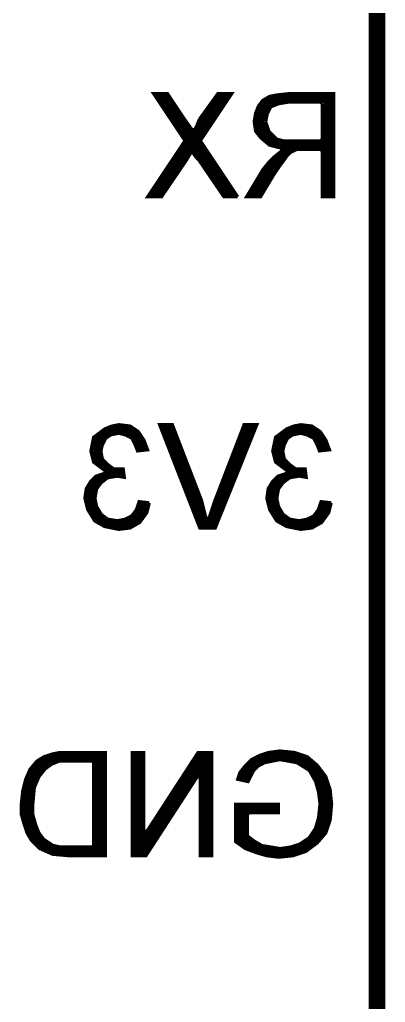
# Model space of a CAD drawing. Extents: x 1.36 to 3.09, y 1.35 to 6.
# Drawn here: x 2.5457 to 2.656, y 5.1095 to 5.4063 of the extents above; entities that cross this region are included whole.
import ezdxf

# ---------------------------------------------------------------- set-up
doc = ezdxf.new("R2010")
doc.units = 0
doc.layers.add('SSB004129_PHO', color=12, linetype='CONTINUOUS')

msp = doc.modelspace()

# ---------------------------------------------------------------- linework, layer by layer
at = {"layer": 'SSB004129_PHO'}
for points, const_width in [([(2.65354, 5.62687), (2.65354, 1.43433)], 0.005), ([(2.5999, 5.37619), (2.59903, 5.37402), (2.59901, 5.37398), (2.59856, 5.37309), (2.59771, 5.37302), (2.59548, 5.37615), (2.59547, 5.37616), (2.59026, 5.38397), (2.5861, 5.38397), (2.59541, 5.37002), (2.59549, 5.36974), (2.59541, 5.36946), (2.58432, 5.35283), (2.58848, 5.35283), (2.59591, 5.36376), (2.59724, 5.36598), (2.59808, 5.366), (2.59895, 5.3647), (2.59981, 5.36384), (2.59987, 5.36377), (2.60731, 5.35283), (2.61147, 5.35283)], 0.001), ([(2.587, 5.38263), (2.587, 5.38397)], 0.001), ([(2.588, 5.38113), (2.588, 5.38397)], 0.001), ([(2.589, 5.37963), (2.589, 5.38397)], 0.001), ([(2.59, 5.37813), (2.59, 5.38397)], 0.001), ([(2.61147, 5.35283), (2.60038, 5.36946), (2.60029, 5.36974), (2.60038, 5.37002), (2.60968, 5.38397), (2.60551, 5.38397), (2.5999, 5.37619)], 0.001), ([(2.605, 5.37695), (2.605, 5.38326)], 0.001), ([(2.606, 5.37845), (2.606, 5.38397)], 0.001), ([(2.607, 5.37995), (2.607, 5.38397)], 0.001), ([(2.608, 5.38145), (2.608, 5.38397)], 0.001), ([(2.609, 5.38295), (2.609, 5.38397)], 0.001), ([(2.64047, 5.38397), (2.62716, 5.38397), (2.62319, 5.38353), (2.62107, 5.38311), (2.61899, 5.38186), (2.61775, 5.38021), (2.6169, 5.37809), (2.61648, 5.37554), (2.61689, 5.37263), (2.61856, 5.37054), (2.62111, 5.36841), (2.62458, 5.36755), (2.62495, 5.36706), (2.62477, 5.36667), (2.62256, 5.3649), (2.62081, 5.36316), (2.61906, 5.36097), (2.61418, 5.35283), (2.61837, 5.35283), (2.62224, 5.35928), (2.62225, 5.3593), (2.62404, 5.36198), (2.62405, 5.36201), (2.62538, 5.36378), (2.62627, 5.36511), (2.62633, 5.36518), (2.62723, 5.36608), (2.62736, 5.36617), (2.62914, 5.36706), (2.62936, 5.36712), (2.63651, 5.36712), (2.63701, 5.36662), (2.63701, 5.35283), (2.64047, 5.35283), (2.64047, 5.38397)], 0.001), ([(2.622, 5.38019), (2.622, 5.38329)], 0.001), ([(2.623, 5.38059), (2.623, 5.38349)], 0.001), ([(2.624, 5.38096), (2.624, 5.38362)], 0.001), ([(2.625, 5.38113), (2.625, 5.38373)], 0.001), ([(2.626, 5.38129), (2.626, 5.38384)], 0.001), ([(2.627, 5.3814), (2.627, 5.38396)], 0.001), ([(2.628, 5.3814), (2.628, 5.38397)], 0.001), ([(2.629, 5.3814), (2.629, 5.38397)], 0.001), ([(2.63, 5.3814), (2.63, 5.38397)], 0.001), ([(2.631, 5.3814), (2.631, 5.38397)], 0.001), ([(2.632, 5.3814), (2.632, 5.38397)], 0.001), ([(2.633, 5.3814), (2.633, 5.38397)], 0.001), ([(2.634, 5.3814), (2.634, 5.38397)], 0.001), ([(2.635, 5.3814), (2.635, 5.38397)], 0.001), ([(2.636, 5.3814), (2.636, 5.38397)], 0.001), ([(2.637, 5.38099), (2.637, 5.38397)], 0.001), ([(2.638, 5.35283), (2.638, 5.38397)], 0.001), ([(2.639, 5.35283), (2.639, 5.38397)], 0.001), ([(2.64, 5.35283), (2.64, 5.38397)], 0.001), ([(2.591, 5.37663), (2.591, 5.38286)], 0.001), ([(2.592, 5.37513), (2.592, 5.38136)], 0.001), ([(2.603, 5.37395), (2.603, 5.38049)], 0.001), ([(2.604, 5.37545), (2.604, 5.38188)], 0.001), ([(2.618, 5.37124), (2.618, 5.38054)], 0.001), ([(2.619, 5.37018), (2.619, 5.38187)], 0.001), ([(2.61994, 5.37554), (2.61995, 5.37564), (2.62039, 5.37788), (2.62044, 5.378), (2.62133, 5.37979), (2.62159, 5.38003), (2.62382, 5.38092), (2.62393, 5.38095), (2.6266, 5.3814), (2.62669, 5.3814), (2.63651, 5.3814), (2.63701, 5.3809)], 0.001), ([(2.63701, 5.3809), (2.63701, 5.37019), (2.63651, 5.36969), (2.62535, 5.36969), (2.62523, 5.3697), (2.62344, 5.37015), (2.62321, 5.37028), (2.62098, 5.37251), (2.62085, 5.37271), (2.61996, 5.37539), (2.61994, 5.37554)], 0.001), ([(2.62, 5.37591), (2.62, 5.38247)], 0.001), ([(2.621, 5.37913), (2.621, 5.38307)], 0.001), ([(2.593, 5.37363), (2.593, 5.37986)], 0.001), ([(2.594, 5.37213), (2.594, 5.37836)], 0.001), ([(2.601, 5.37095), (2.601, 5.37772)], 0.001), ([(2.602, 5.37245), (2.602, 5.37911)], 0.001), ([(2.617, 5.37249), (2.617, 5.37833)], 0.001), ([(2.595, 5.37063), (2.595, 5.37686)], 0.001), ([(2.596, 5.36391), (2.596, 5.37541)], 0.001), ([(2.6, 5.36358), (2.6, 5.37634)], 0.001), ([(2.62, 5.36934), (2.62, 5.37527)], 0.001), ([(2.597, 5.36558), (2.597, 5.37401)], 0.001), ([(2.598, 5.3661), (2.598, 5.37283)], 0.001), ([(2.599, 5.36465), (2.599, 5.37397)], 0.001), ([(2.621, 5.36851), (2.621, 5.37249)], 0.001), ([(2.622, 5.36819), (2.622, 5.37149)], 0.001), ([(2.595, 5.36243), (2.595, 5.36886)], 0.001), ([(2.601, 5.36211), (2.601, 5.36853)], 0.001), ([(2.623, 5.36794), (2.623, 5.37049)], 0.001), ([(2.624, 5.36769), (2.624, 5.37001)], 0.001), ([(2.625, 5.36327), (2.625, 5.36976)], 0.001), ([(2.626, 5.3647), (2.626, 5.36969)], 0.001), ([(2.627, 5.36585), (2.627, 5.36969)], 0.001), ([(2.628, 5.36649), (2.628, 5.36969)], 0.001), ([(2.629, 5.36699), (2.629, 5.36969)], 0.001), ([(2.63, 5.36712), (2.63, 5.36969)], 0.001), ([(2.631, 5.36712), (2.631, 5.36969)], 0.001), ([(2.632, 5.36712), (2.632, 5.36969)], 0.001), ([(2.633, 5.36712), (2.633, 5.36969)], 0.001), ([(2.634, 5.36712), (2.634, 5.36969)], 0.001), ([(2.635, 5.36712), (2.635, 5.36969)], 0.001), ([(2.636, 5.36712), (2.636, 5.36969)], 0.001), ([(2.637, 5.3667), (2.637, 5.3701)], 0.001), ([(2.593, 5.35948), (2.593, 5.36586)], 0.001), ([(2.594, 5.36096), (2.594, 5.36736)], 0.001), ([(2.602, 5.36064), (2.602, 5.36703)], 0.001), ([(2.603, 5.35917), (2.603, 5.36553)], 0.001), ([(2.624, 5.36193), (2.624, 5.36606)], 0.001), ([(2.591, 5.35654), (2.591, 5.36286)], 0.001), ([(2.592, 5.35801), (2.592, 5.36436)], 0.001), ([(2.604, 5.3577), (2.604, 5.36403)], 0.001), ([(2.605, 5.35622), (2.605, 5.36253)], 0.001), ([(2.621, 5.35722), (2.621, 5.36335)], 0.001), ([(2.622, 5.35889), (2.622, 5.36435)], 0.001), ([(2.623, 5.36043), (2.623, 5.36526)], 0.001), ([(2.589, 5.3536), (2.589, 5.35986)], 0.001), ([(2.59, 5.35507), (2.59, 5.36136)], 0.001), ([(2.606, 5.35475), (2.606, 5.36103)], 0.001), ([(2.607, 5.35328), (2.607, 5.35953)], 0.001), ([(2.619, 5.35389), (2.619, 5.36087)], 0.001), ([(2.62, 5.35555), (2.62, 5.36215)], 0.001), ([(2.587, 5.35283), (2.587, 5.35686)], 0.001), ([(2.588, 5.35283), (2.588, 5.35836)], 0.001), ([(2.608, 5.35283), (2.608, 5.35803)], 0.001), ([(2.609, 5.35283), (2.609, 5.35653)], 0.001), ([(2.617, 5.35283), (2.617, 5.35754)], 0.001), ([(2.618, 5.35283), (2.618, 5.3592)], 0.001), ([(2.585, 5.35283), (2.585, 5.35386)], 0.001), ([(2.586, 5.35283), (2.586, 5.35536)], 0.001), ([(2.61, 5.35283), (2.61, 5.35503)], 0.001), ([(2.611, 5.35283), (2.611, 5.35353)], 0.001), ([(2.615, 5.35283), (2.615, 5.3542)], 0.001), ([(2.616, 5.35283), (2.616, 5.35587)], 0.001), ([(2.57955, 5.25649), (2.57937, 5.25635), (2.57759, 5.25545), (2.57746, 5.25541), (2.57523, 5.25497), (2.57505, 5.25496), (2.57237, 5.25541), (2.57215, 5.2555), (2.57037, 5.25684), (2.57024, 5.25698), (2.5689, 5.25922), (2.56884, 5.25938), (2.56839, 5.26161), (2.56838, 5.26171), (2.56839, 5.26179), (2.56884, 5.26447), (2.56893, 5.26468), (2.57027, 5.26647), (2.57037, 5.26657), (2.57215, 5.26791), (2.57237, 5.268), (2.57505, 5.26845), (2.57521, 5.26845), (2.57723, 5.26811), (2.57692, 5.27058), (2.57424, 5.27058), (2.57394, 5.27068), (2.57215, 5.27202), (2.5721, 5.27207), (2.57076, 5.27341), (2.57062, 5.27366), (2.57018, 5.27589), (2.57017, 5.27599), (2.57018, 5.27611), (2.57063, 5.2779), (2.57067, 5.278), (2.57156, 5.27979), (2.57173, 5.27998), (2.57307, 5.28087), (2.57325, 5.28095), (2.57548, 5.28139), (2.5757, 5.28139), (2.57749, 5.28094), (2.57759, 5.2809), (2.57937, 5.28001), (2.5796, 5.27979), (2.58049, 5.278), (2.58051, 5.27796), (2.58126, 5.27608), (2.58426, 5.27642), (2.58317, 5.27933), (2.58147, 5.28188), (2.57897, 5.28355), (2.5756, 5.28397), (2.57349, 5.28355), (2.57136, 5.28269), (2.568, 5.28017), (2.56716, 5.276), (2.56799, 5.27271), (2.57141, 5.27014), (2.57161, 5.26974), (2.57127, 5.26927), (2.56871, 5.26841), (2.56705, 5.26675), (2.56579, 5.26466), (2.56537, 5.26173), (2.56622, 5.25833), (2.56835, 5.25493), (2.57129, 5.25325), (2.5756, 5.25239), (2.57899, 5.25281), (2.58193, 5.2545), (2.58405, 5.25745), (2.58478, 5.26038)], 0.001), ([(2.571, 5.27867), (2.571, 5.28242)], 0.001), ([(2.572, 5.28016), (2.572, 5.28295)], 0.001), ([(2.573, 5.28083), (2.573, 5.28335)], 0.001), ([(2.574, 5.2811), (2.574, 5.28365)], 0.001), ([(2.575, 5.2813), (2.575, 5.28385)], 0.001), ([(2.576, 5.28131), (2.576, 5.28392)], 0.001), ([(2.577, 5.28106), (2.577, 5.28379)], 0.001), ([(2.578, 5.2807), (2.578, 5.28367)], 0.001), ([(2.579, 5.2802), (2.579, 5.28353)], 0.001), ([(2.58, 5.27898), (2.58, 5.28286)], 0.001), ([(2.61725, 5.28397), (2.61342, 5.28397), (2.60462, 5.26109), (2.60284, 5.25574), (2.60188, 5.25578), (2.60055, 5.26111), (2.59175, 5.28397), (2.58792, 5.28397), (2.60003, 5.25283), (2.60471, 5.25283), (2.61725, 5.28397)], 0.001), ([(2.588, 5.28376), (2.588, 5.28397)], 0.001), ([(2.589, 5.28119), (2.589, 5.28397)], 0.001), ([(2.59, 5.27862), (2.59, 5.28397)], 0.001), ([(2.591, 5.27605), (2.591, 5.28397)], 0.001), ([(2.592, 5.27347), (2.592, 5.28333)], 0.001), ([(2.613, 5.27342), (2.613, 5.28288)], 0.001), ([(2.614, 5.27591), (2.614, 5.28397)], 0.001), ([(2.615, 5.27839), (2.615, 5.28397)], 0.001), ([(2.616, 5.28087), (2.616, 5.28397)], 0.001), ([(2.617, 5.28335), (2.617, 5.28397)], 0.001), ([(2.63446, 5.25649), (2.63428, 5.25635), (2.6325, 5.25545), (2.63237, 5.25541), (2.63014, 5.25497), (2.62996, 5.25496), (2.62728, 5.25541), (2.62706, 5.2555), (2.62528, 5.25684), (2.62515, 5.25698), (2.62381, 5.25922), (2.62375, 5.25938), (2.6233, 5.26161), (2.62329, 5.26171), (2.6233, 5.26179), (2.62375, 5.26447), (2.62384, 5.26468), (2.62518, 5.26647), (2.62528, 5.26657), (2.62706, 5.26791), (2.62728, 5.268), (2.62996, 5.26845), (2.63013, 5.26845), (2.63214, 5.26811), (2.63183, 5.27058), (2.62915, 5.27058), (2.62885, 5.27068), (2.62706, 5.27202), (2.62701, 5.27207), (2.62567, 5.27341), (2.62554, 5.27366), (2.62509, 5.27589), (2.62508, 5.27599), (2.62509, 5.27611), (2.62554, 5.2779), (2.62558, 5.278), (2.62647, 5.27979), (2.62664, 5.27998), (2.62798, 5.28087), (2.62816, 5.28095), (2.63039, 5.28139), (2.63061, 5.28139), (2.6324, 5.28094), (2.6325, 5.2809), (2.63428, 5.28001), (2.63451, 5.27979), (2.6354, 5.278), (2.63542, 5.27796), (2.63617, 5.27608), (2.63917, 5.27642), (2.63808, 5.27933), (2.63638, 5.28188), (2.63388, 5.28355), (2.63051, 5.28397), (2.6284, 5.28355), (2.62627, 5.28269), (2.62291, 5.28017), (2.62207, 5.276), (2.6229, 5.27271), (2.62633, 5.27014), (2.62653, 5.26974), (2.62618, 5.26927), (2.62362, 5.26841), (2.62196, 5.26675), (2.6207, 5.26466), (2.62028, 5.26173), (2.62113, 5.25833), (2.62326, 5.25493), (2.6262, 5.25325), (2.63051, 5.25239), (2.6339, 5.25281), (2.63684, 5.2545), (2.63896, 5.25745), (2.63969, 5.26038)], 0.001), ([(2.626, 5.27884), (2.626, 5.28249)], 0.001), ([(2.627, 5.28022), (2.627, 5.28299)], 0.001), ([(2.628, 5.28088), (2.628, 5.28339)], 0.001), ([(2.629, 5.28111), (2.629, 5.28367)], 0.001), ([(2.63, 5.28131), (2.63, 5.28387)], 0.001), ([(2.631, 5.28129), (2.631, 5.28391)], 0.001), ([(2.632, 5.28104), (2.632, 5.28378)], 0.001), ([(2.633, 5.28065), (2.633, 5.28366)], 0.001), ([(2.634, 5.28015), (2.634, 5.28347)], 0.001), ([(2.635, 5.2788), (2.635, 5.2828)], 0.001), ([(2.568, 5.2727), (2.568, 5.28017)], 0.001), ([(2.569, 5.27195), (2.569, 5.28092)], 0.001), ([(2.57, 5.2712), (2.57, 5.28167)], 0.001), ([(2.581, 5.27673), (2.581, 5.28219)], 0.001), ([(2.582, 5.27617), (2.582, 5.28108)], 0.001), ([(2.583, 5.27628), (2.583, 5.27958)], 0.001), ([(2.593, 5.2709), (2.593, 5.28073)], 0.001), ([(2.612, 5.27094), (2.612, 5.28028)], 0.001), ([(2.623, 5.27264), (2.623, 5.28024)], 0.001), ([(2.624, 5.27189), (2.624, 5.28099)], 0.001), ([(2.625, 5.27114), (2.625, 5.28174)], 0.001), ([(2.636, 5.27651), (2.636, 5.28213)], 0.001), ([(2.637, 5.27618), (2.637, 5.28095)], 0.001), ([(2.638, 5.27629), (2.638, 5.27945)], 0.001), ([(2.584, 5.27639), (2.584, 5.27711)], 0.001), ([(2.594, 5.26833), (2.594, 5.27813)], 0.001), ([(2.611, 5.26846), (2.611, 5.27768)], 0.001), ([(2.639, 5.2764), (2.639, 5.27687)], 0.001), ([(2.595, 5.26576), (2.595, 5.27553)], 0.001), ([(2.61, 5.26598), (2.61, 5.27508)], 0.001), ([(2.571, 5.27045), (2.571, 5.27317)], 0.001), ([(2.572, 5.26779), (2.572, 5.27217)], 0.001), ([(2.573, 5.26811), (2.573, 5.27139)], 0.001), ([(2.574, 5.26827), (2.574, 5.27064)], 0.001), ([(2.575, 5.26844), (2.575, 5.27058)], 0.001), ([(2.576, 5.26832), (2.576, 5.27058)], 0.001), ([(2.596, 5.26319), (2.596, 5.27293)], 0.001), ([(2.609, 5.26349), (2.609, 5.27248)], 0.001), ([(2.626, 5.27039), (2.626, 5.27308)], 0.001), ([(2.627, 5.26786), (2.627, 5.27208)], 0.001), ([(2.628, 5.26812), (2.628, 5.27132)], 0.001), ([(2.629, 5.26829), (2.629, 5.2706)], 0.001), ([(2.63, 5.26845), (2.63, 5.27058)], 0.001), ([(2.631, 5.2683), (2.631, 5.27058)], 0.001), ([(2.568, 5.25549), (2.568, 5.26771)], 0.001), ([(2.569, 5.26478), (2.569, 5.26851)], 0.001), ([(2.57, 5.26611), (2.57, 5.26884)], 0.001), ([(2.571, 5.26704), (2.571, 5.26918)], 0.001), ([(2.577, 5.26815), (2.577, 5.26997)], 0.001), ([(2.597, 5.26062), (2.597, 5.27033)], 0.001), ([(2.598, 5.25805), (2.598, 5.26773)], 0.001), ([(2.608, 5.26101), (2.608, 5.26988)], 0.001), ([(2.623, 5.25535), (2.623, 5.26779)], 0.001), ([(2.624, 5.2649), (2.624, 5.26854)], 0.001), ([(2.625, 5.26623), (2.625, 5.26887)], 0.001), ([(2.626, 5.26711), (2.626, 5.26921)], 0.001), ([(2.632, 5.26814), (2.632, 5.26925)], 0.001), ([(2.566, 5.25923), (2.566, 5.26501)], 0.001), ([(2.567, 5.25709), (2.567, 5.26667)], 0.001), ([(2.599, 5.25547), (2.599, 5.26513)], 0.001), ([(2.606, 5.25604), (2.606, 5.26468)], 0.001), ([(2.607, 5.25853), (2.607, 5.26728)], 0.001), ([(2.621, 5.25887), (2.621, 5.26516)], 0.001), ([(2.622, 5.25695), (2.622, 5.26679)], 0.001), ([(2.6, 5.2529), (2.6, 5.26253)], 0.001), ([(2.605, 5.25356), (2.605, 5.26208)], 0.001), ([(2.569, 5.25456), (2.569, 5.25905)], 0.001), ([(2.58478, 5.26038), (2.58173, 5.26072), (2.58096, 5.25842), (2.58089, 5.25828), (2.57955, 5.25649)], 0.001), ([(2.581, 5.25396), (2.581, 5.25853)], 0.001), ([(2.582, 5.25459), (2.582, 5.26069)], 0.001), ([(2.583, 5.25599), (2.583, 5.26058)], 0.001), ([(2.584, 5.25739), (2.584, 5.26047)], 0.001), ([(2.601, 5.25283), (2.601, 5.2593)], 0.001), ([(2.604, 5.25283), (2.604, 5.25923)], 0.001), ([(2.624, 5.25451), (2.624, 5.2589)], 0.001), ([(2.63969, 5.26038), (2.63664, 5.26072), (2.63587, 5.25842), (2.6358, 5.25828), (2.63446, 5.25649)], 0.001), ([(2.636, 5.25401), (2.636, 5.2588)], 0.001), ([(2.637, 5.25472), (2.637, 5.26068)], 0.001), ([(2.638, 5.25612), (2.638, 5.26057)], 0.001), ([(2.639, 5.25763), (2.639, 5.26046)], 0.001), ([(2.57, 5.25399), (2.57, 5.25738)], 0.001), ([(2.571, 5.25342), (2.571, 5.25637)], 0.001), ([(2.572, 5.25311), (2.572, 5.25562)], 0.001), ([(2.578, 5.25269), (2.578, 5.25566)], 0.001), ([(2.579, 5.25282), (2.579, 5.25616)], 0.001), ([(2.58, 5.25339), (2.58, 5.25709)], 0.001), ([(2.602, 5.25283), (2.602, 5.25556)], 0.001), ([(2.603, 5.25283), (2.603, 5.25623)], 0.001), ([(2.625, 5.25394), (2.625, 5.25723)], 0.001), ([(2.626, 5.25337), (2.626, 5.2563)], 0.001), ([(2.627, 5.25309), (2.627, 5.25555)], 0.001), ([(2.633, 5.2527), (2.633, 5.25571)], 0.001), ([(2.634, 5.25287), (2.634, 5.25621)], 0.001), ([(2.635, 5.25344), (2.635, 5.25721)], 0.001), ([(2.573, 5.25291), (2.573, 5.2553)], 0.001), ([(2.574, 5.25271), (2.574, 5.25514)], 0.001), ([(2.575, 5.25251), (2.575, 5.25497)], 0.001), ([(2.576, 5.25244), (2.576, 5.25512)], 0.001), ([(2.577, 5.25257), (2.577, 5.25532)], 0.001), ([(2.628, 5.25289), (2.628, 5.25529)], 0.001), ([(2.629, 5.25269), (2.629, 5.25512)], 0.001), ([(2.63, 5.25249), (2.63, 5.25496)], 0.001), ([(2.631, 5.25245), (2.631, 5.25514)], 0.001), ([(2.632, 5.25258), (2.632, 5.25534)], 0.001), ([(2.57151, 5.18497), (2.55777, 5.18497), (2.55562, 5.18454), (2.55302, 5.18368), (2.55091, 5.18241), (2.54878, 5.17985), (2.54748, 5.17683), (2.54661, 5.17333), (2.54617, 5.16937), (2.54617, 5.16635), (2.54704, 5.1633), (2.54791, 5.16068), (2.54919, 5.15855), (2.55176, 5.15598), (2.55562, 5.15427), (2.56042, 5.15383), (2.57151, 5.15383), (2.57151, 5.18497)], 0.001), ([(2.555, 5.18127), (2.555, 5.18434)], 0.001), ([(2.556, 5.18175), (2.556, 5.18462)], 0.001), ([(2.557, 5.18215), (2.557, 5.18482)], 0.001), ([(2.558, 5.1824), (2.558, 5.18497)], 0.001), ([(2.559, 5.1824), (2.559, 5.18497)], 0.001), ([(2.56, 5.1824), (2.56, 5.18497)], 0.001), ([(2.561, 5.1824), (2.561, 5.18497)], 0.001), ([(2.562, 5.1824), (2.562, 5.18497)], 0.001), ([(2.563, 5.1824), (2.563, 5.18497)], 0.001), ([(2.564, 5.1824), (2.564, 5.18497)], 0.001), ([(2.565, 5.1824), (2.565, 5.18497)], 0.001), ([(2.566, 5.1824), (2.566, 5.18497)], 0.001), ([(2.567, 5.1824), (2.567, 5.18497)], 0.001), ([(2.568, 5.18211), (2.568, 5.18497)], 0.001), ([(2.569, 5.15383), (2.569, 5.18497)], 0.001), ([(2.57, 5.15383), (2.57, 5.18497)], 0.001), ([(2.571, 5.15383), (2.571, 5.18497)], 0.001), ([(2.60365, 5.18497), (2.59951, 5.18497), (2.58403, 5.16109), (2.58311, 5.16137), (2.58311, 5.18497), (2.57965, 5.18497), (2.57965, 5.15383), (2.58379, 5.15383), (2.59927, 5.17771), (2.60019, 5.17744), (2.60019, 5.15383), (2.60365, 5.15383), (2.60365, 5.18497)], 0.001), ([(2.58, 5.15383), (2.58, 5.18497)], 0.001), ([(2.581, 5.15383), (2.581, 5.18497)], 0.001), ([(2.582, 5.15383), (2.582, 5.18497)], 0.001), ([(2.583, 5.15383), (2.583, 5.18497)], 0.001), ([(2.6, 5.17783), (2.6, 5.18497)], 0.001), ([(2.601, 5.15383), (2.601, 5.18497)], 0.001), ([(2.602, 5.15383), (2.602, 5.18497)], 0.001), ([(2.603, 5.15383), (2.603, 5.18497)], 0.001), ([(2.63981, 5.1694), (2.63937, 5.17376), (2.63808, 5.17765), (2.63548, 5.18111), (2.63247, 5.18369), (2.6286, 5.18498), (2.62425, 5.18542), (2.62078, 5.18498), (2.61818, 5.18412), (2.61561, 5.18283), (2.6139, 5.18112), (2.61219, 5.17898), (2.6115, 5.17691), (2.61459, 5.17622), (2.6162, 5.17945), (2.6163, 5.17958), (2.61764, 5.18092), (2.61777, 5.18101), (2.61955, 5.1819), (2.61968, 5.18195), (2.62414, 5.18284), (2.62433, 5.18284), (2.62924, 5.18195), (2.62942, 5.18188), (2.63299, 5.17965), (2.63316, 5.17947), (2.63494, 5.17635), (2.63499, 5.17624), (2.63588, 5.17311), (2.6359, 5.17304), (2.63634, 5.16946), (2.63635, 5.1694), (2.63634, 5.16935), (2.6359, 5.16533), (2.63588, 5.16525), (2.63499, 5.16212), (2.63492, 5.16198), (2.63314, 5.1593), (2.633, 5.15916), (2.63032, 5.15738), (2.6302, 5.15732), (2.62752, 5.15643), (2.62744, 5.15641), (2.62431, 5.15596), (2.62416, 5.15596), (2.6188, 5.15686), (2.61863, 5.15692), (2.61639, 5.15826), (2.61635, 5.15829), (2.61456, 5.15963), (2.61436, 5.16003), (2.61436, 5.16628), (2.61486, 5.16678), (2.62374, 5.16678), (2.62374, 5.16935), (2.6109, 5.16935), (2.6109, 5.15805), (2.61376, 5.15601), (2.61725, 5.1547), (2.62032, 5.15382), (2.6238, 5.15339), (2.62815, 5.15382), (2.63204, 5.15512), (2.6355, 5.15772), (2.63808, 5.16072), (2.63937, 5.16459), (2.63981, 5.1694)], 0.001), ([(2.619, 5.18163), (2.619, 5.18439)], 0.001), ([(2.62, 5.18201), (2.62, 5.18472)], 0.001), ([(2.621, 5.18221), (2.621, 5.18501)], 0.001), ([(2.622, 5.18241), (2.622, 5.18514)], 0.001), ([(2.623, 5.18261), (2.623, 5.18526)], 0.001), ([(2.624, 5.18281), (2.624, 5.18539)], 0.001), ([(2.625, 5.18272), (2.625, 5.18534)], 0.001), ([(2.626, 5.18254), (2.626, 5.18524)], 0.001), ([(2.627, 5.18235), (2.627, 5.18514)], 0.001), ([(2.628, 5.18217), (2.628, 5.18504)], 0.001), ([(2.629, 5.18199), (2.629, 5.18485)], 0.001), ([(2.63, 5.18151), (2.63, 5.18451)], 0.001), ([(2.56804, 5.1819), (2.56804, 5.1569), (2.56754, 5.1564), (2.55817, 5.1564), (2.55807, 5.15641), (2.55584, 5.15686), (2.55566, 5.15693), (2.55298, 5.15872), (2.55286, 5.15883), (2.55152, 5.16062), (2.55145, 5.16073), (2.55056, 5.16297), (2.55054, 5.16301), (2.54965, 5.16614), (2.54963, 5.16628), (2.54963, 5.1694), (2.54963, 5.16945), (2.55008, 5.17436), (2.55012, 5.17451), (2.55146, 5.17763), (2.55153, 5.17775), (2.55331, 5.17998), (2.5534, 5.18007), (2.55519, 5.18141), (2.5553, 5.18147), (2.55754, 5.18237), (2.55772, 5.1824), (2.56754, 5.1824), (2.56804, 5.1819)], 0.001), ([(2.551, 5.17656), (2.551, 5.18246)], 0.001), ([(2.552, 5.17834), (2.552, 5.18306)], 0.001), ([(2.553, 5.17959), (2.553, 5.18366)], 0.001), ([(2.554, 5.18052), (2.554, 5.184)], 0.001), ([(2.598, 5.17576), (2.598, 5.18264)], 0.001), ([(2.599, 5.1773), (2.599, 5.18418)], 0.001), ([(2.615, 5.17704), (2.615, 5.18222)], 0.001), ([(2.616, 5.17904), (2.616, 5.18303)], 0.001), ([(2.617, 5.18028), (2.617, 5.18353)], 0.001), ([(2.618, 5.18113), (2.618, 5.18403)], 0.001), ([(2.631, 5.18089), (2.631, 5.18418)], 0.001), ([(2.632, 5.18026), (2.632, 5.18385)], 0.001), ([(2.633, 5.17964), (2.633, 5.18324)], 0.001), ([(2.634, 5.17799), (2.634, 5.18238)], 0.001), ([(2.635, 5.1762), (2.635, 5.18152)], 0.001), ([(2.549, 5.15887), (2.549, 5.18012)], 0.001), ([(2.55, 5.17347), (2.55, 5.18132)], 0.001), ([(2.596, 5.17267), (2.596, 5.17956)], 0.001), ([(2.597, 5.17421), (2.597, 5.1811)], 0.001), ([(2.612, 5.1768), (2.612, 5.17842)], 0.001), ([(2.613, 5.17658), (2.613, 5.18)], 0.001), ([(2.614, 5.17636), (2.614, 5.18122)], 0.001), ([(2.636, 5.17221), (2.636, 5.18042)], 0.001), ([(2.637, 5.15946), (2.637, 5.17908)], 0.001), ([(2.548, 5.16054), (2.548, 5.17804)], 0.001), ([(2.594, 5.16958), (2.594, 5.17647)], 0.001), ([(2.595, 5.17113), (2.595, 5.17801)], 0.001), ([(2.638, 5.16063), (2.638, 5.17775)], 0.001), ([(2.547, 5.16344), (2.547, 5.1749)], 0.001), ([(2.592, 5.1665), (2.592, 5.17338)], 0.001), ([(2.593, 5.16804), (2.593, 5.17493)], 0.001), ([(2.639, 5.16348), (2.639, 5.17488)], 0.001), ([(2.59, 5.16341), (2.59, 5.1703)], 0.001), ([(2.591, 5.16496), (2.591, 5.17184)], 0.001), ([(2.588, 5.16033), (2.588, 5.16721)], 0.001), ([(2.589, 5.16187), (2.589, 5.16876)], 0.001), ([(2.611, 5.15798), (2.611, 5.16935)], 0.001), ([(2.612, 5.15727), (2.612, 5.16935)], 0.001), ([(2.613, 5.15655), (2.613, 5.16935)], 0.001), ([(2.614, 5.15592), (2.614, 5.16935)], 0.001), ([(2.615, 5.16678), (2.615, 5.16935)], 0.001), ([(2.616, 5.16678), (2.616, 5.16935)], 0.001), ([(2.617, 5.16678), (2.617, 5.16935)], 0.001), ([(2.618, 5.16678), (2.618, 5.16935)], 0.001), ([(2.619, 5.16678), (2.619, 5.16935)], 0.001), ([(2.62, 5.16678), (2.62, 5.16935)], 0.001), ([(2.621, 5.16678), (2.621, 5.16935)], 0.001), ([(2.622, 5.16678), (2.622, 5.16935)], 0.001), ([(2.623, 5.16678), (2.623, 5.16935)], 0.001), ([(2.55, 5.15774), (2.55, 5.16492)], 0.001), ([(2.586, 5.15724), (2.586, 5.16413)], 0.001), ([(2.587, 5.15878), (2.587, 5.16567)], 0.001), ([(2.636, 5.1583), (2.636, 5.16625)], 0.001), ([(2.551, 5.15674), (2.551, 5.16187)], 0.001), ([(2.584, 5.15416), (2.584, 5.16105)], 0.001), ([(2.585, 5.1557), (2.585, 5.16258)], 0.001), ([(2.634, 5.15659), (2.634, 5.1606)], 0.001), ([(2.635, 5.15734), (2.635, 5.16216)], 0.001), ([(2.552, 5.15588), (2.552, 5.15998)], 0.001), ([(2.553, 5.15543), (2.553, 5.15871)], 0.001), ([(2.554, 5.15499), (2.554, 5.15804)], 0.001), ([(2.615, 5.15554), (2.615, 5.1593)], 0.001), ([(2.616, 5.15517), (2.616, 5.15855)], 0.001), ([(2.617, 5.15479), (2.617, 5.1579)], 0.001), ([(2.631, 5.15477), (2.631, 5.15783)], 0.001), ([(2.632, 5.15511), (2.632, 5.1585)], 0.001), ([(2.633, 5.15584), (2.633, 5.15917)], 0.001), ([(2.555, 5.15454), (2.555, 5.15737)], 0.001), ([(2.556, 5.15423), (2.556, 5.15683)], 0.001), ([(2.557, 5.15414), (2.557, 5.15663)], 0.001), ([(2.558, 5.15405), (2.558, 5.15643)], 0.001), ([(2.559, 5.15396), (2.559, 5.1564)], 0.001), ([(2.56, 5.15387), (2.56, 5.1564)], 0.001), ([(2.561, 5.15383), (2.561, 5.1564)], 0.001), ([(2.562, 5.15383), (2.562, 5.1564)], 0.001), ([(2.563, 5.15383), (2.563, 5.1564)], 0.001), ([(2.564, 5.15383), (2.564, 5.1564)], 0.001), ([(2.565, 5.15383), (2.565, 5.1564)], 0.001), ([(2.566, 5.15383), (2.566, 5.1564)], 0.001), ([(2.567, 5.15383), (2.567, 5.1564)], 0.001), ([(2.568, 5.15383), (2.568, 5.1567)], 0.001), ([(2.618, 5.15449), (2.618, 5.1573)], 0.001), ([(2.619, 5.1542), (2.619, 5.15682)], 0.001), ([(2.62, 5.15391), (2.62, 5.15666)], 0.001), ([(2.621, 5.15374), (2.621, 5.15649)], 0.001), ([(2.622, 5.15361), (2.622, 5.15632)], 0.001), ([(2.623, 5.15349), (2.623, 5.15616)], 0.001), ([(2.624, 5.15341), (2.624, 5.15599)], 0.001), ([(2.625, 5.15351), (2.625, 5.15606)], 0.001), ([(2.626, 5.15361), (2.626, 5.1562)], 0.001), ([(2.627, 5.15371), (2.627, 5.15634)], 0.001), ([(2.628, 5.15381), (2.628, 5.15659)], 0.001), ([(2.629, 5.15411), (2.629, 5.15692)], 0.001), ([(2.63, 5.15444), (2.63, 5.15725)], 0.001)]:
    msp.add_lwpolyline(points, dxfattribs=dict(at, const_width=const_width))

doc.saveas('drawing.dxf')
